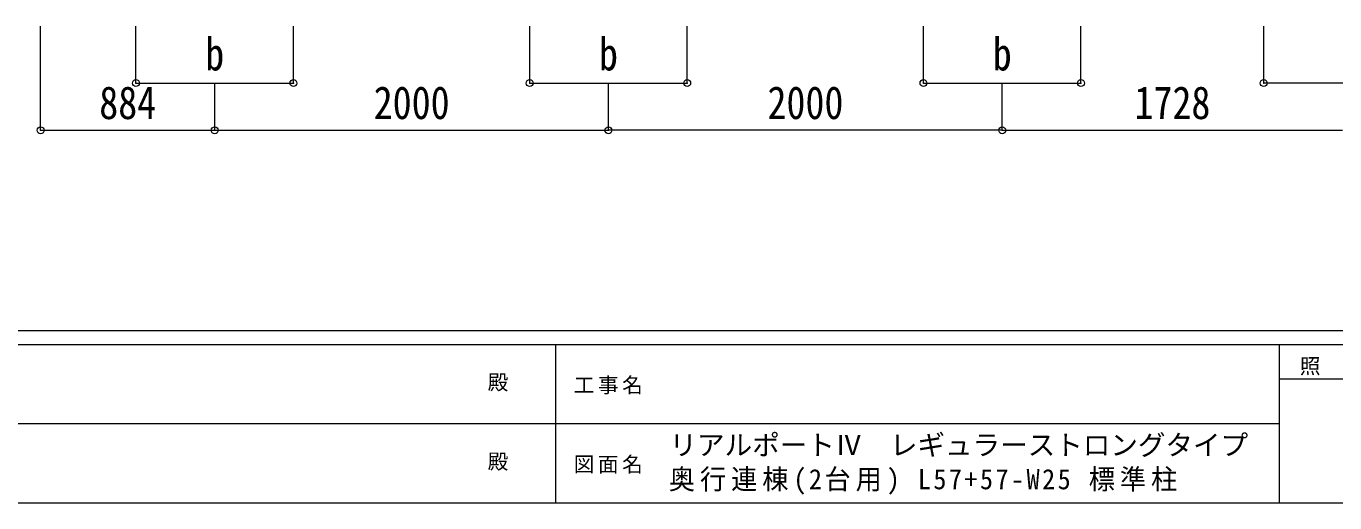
# Model space of a CAD drawing. Units: millimetres at full size, sheet at 1:35. Extents: x -9783 to 9892, y -6828 to 6752.
# Drawn here: x -3158 to 3489, y -6828 to -4406 of the extents above; entities that cross this region are included whole.
import ezdxf
from ezdxf.enums import TextEntityAlignment as Align

# ---------------------------------------------------------------- set-up
doc = ezdxf.new("R2010")
doc.units = ezdxf.units.MM
doc.header["$LTSCALE"] = 35
doc.header["$PDMODE"] = 32
doc.header["$PDSIZE"] = 35
doc.layers.add('0-A_寸法', color=6, linetype='Continuous', lineweight=9)
doc.layers.add('F-0_240', color=7, linetype='Continuous', lineweight=9)
doc.styles.add('ＭＳ ゴシック', font='')
doc.styles.get('ＭＳ ゴシック').set_extended_font_data('MS Gothic')

msp = doc.modelspace()

# ---------------------------------------------------------------- linework, layer by layer
at = {"layer": '0-A_寸法'}
for p, q in [((-3084.7, -4934.92), (-3084.7, -4405.98)), ((-2600.7, -4694.95), (-2600.7, -4405.98)), ((-1800.7, -4694.95), (-1800.7, -4405.98)), ((-600.7, -4694.95), (-600.7, -4405.98)), ((199.3, -4694.95), (199.3, -4405.98)), ((1399.3, -4694.95), (1399.3, -4405.98)), ((2199.3, -4694.95), (2199.3, -4405.98)), ((3127.3, -4694.95), (3127.3, -4405.98)), ((-2600.7, -4694.95), (-1800.7, -4694.95)), ((-2200.7, -4934.92), (-2200.7, -4694.95)), ((-600.7, -4694.95), (199.3, -4694.95)), ((-200.7, -4934.92), (-200.7, -4694.95)), ((1399.3, -4694.95), (2199.3, -4694.95)), ((1799.3, -4934.92), (1799.3, -4694.95)), ((3927.3, -4694.95), (3127.3, -4694.95)), ((-3084.7, -4934.92), (-2200.7, -4934.92)), ((-2200.7, -4934.92), (-200.7, -4934.92)), ((1799.3, -4934.92), (-200.7, -4934.92)), ((1799.3, -4934.92), (3527.3, -4934.92))]:
    msp.add_line(p, q, dxfattribs=at)
for p in [(-2600.7, -4694.95), (-1800.7, -4694.95), (-600.7, -4694.95), (199.3, -4694.95), (1399.3, -4694.95), (2199.3, -4694.95), (3127.3, -4694.95), (-3084.7, -4934.92), (-2200.7, -4934.92), (-200.7, -4934.92), (1799.3, -4934.92)]:
    msp.add_point(p, dxfattribs=at)
at = {"layer": 'F-0_240', "color": 5}
for p, q in [((-9783.03, -5953.1), (9396.97, -5953.1)), ((-9783.03, -6023.1), (6285.75, -6023.1)), ((-469.25, -6023.1), (-469.25, -6828.1)), ((3205.75, -6023.1), (3205.75, -6828.1)), ((3205.75, -6198.1), (5305.75, -6198.1)), ((-3969.25, -6425.6), (3205.75, -6425.6)), ((-9783.03, -6828.1), (9396.97, -6828.1))]:
    msp.add_line(p, q, dxfattribs=at)

# ---------------------------------------------------------------- texts
at = {"layer": '0-A_寸法', "color": 7, "style": 'ＭＳ ゴシック', "width": 0.85}
for s, p in [('b', (-2248.83, -4680.57)), ('b', (-248.83, -4680.57)), ('b', (1751.17, -4680.57)), ('884', (-2787.08, -4927.92)), ('2000', (-1393.2, -4927.92)), ('2000', (606.8, -4927.92)), ('1728', (2470.8, -4927.92))]:
    msp.add_text(s, height=166.8, dxfattribs=at).set_placement(p, align=Align.BOTTOM_LEFT)
at = {"layer": 'F-0_240', "style": 'ＭＳ ゴシック'}
for s, height, p in [('殿', 76.98, (-814.24, -6276.85)), ('リアルポートⅣ\u3000レギュラーストロングタイプ', 102.6, (109.35, -6616.22)), ('殿', 76.98, (-814.24, -6679.35))]:
    msp.add_text(s, height=height, dxfattribs=at).set_placement(p, align=Align.BOTTOM_LEFT)
at = {"layer": 'F-0_240', "attachment_point": 7, "style": 'ＭＳ ゴシック'}
for s, insert, char_height in [('\\T1.17;照\u3000査', (3310.76, -6180.6), 76.98), ('\\T1.17;工事名', (-376.96, -6276.85), 76.98), ('\\T1.17;図面名', (-376.96, -6679.35), 76.98), ('\\T1.19;\\W0.95;奥行連棟(2台用)\\~L57+57-W25\\~標準柱', (105.77, -6786.55), 102.6)]:
    msp.add_mtext(s, dxfattribs=dict(at, insert=insert, char_height=char_height))

doc.saveas('drawing.dxf')
